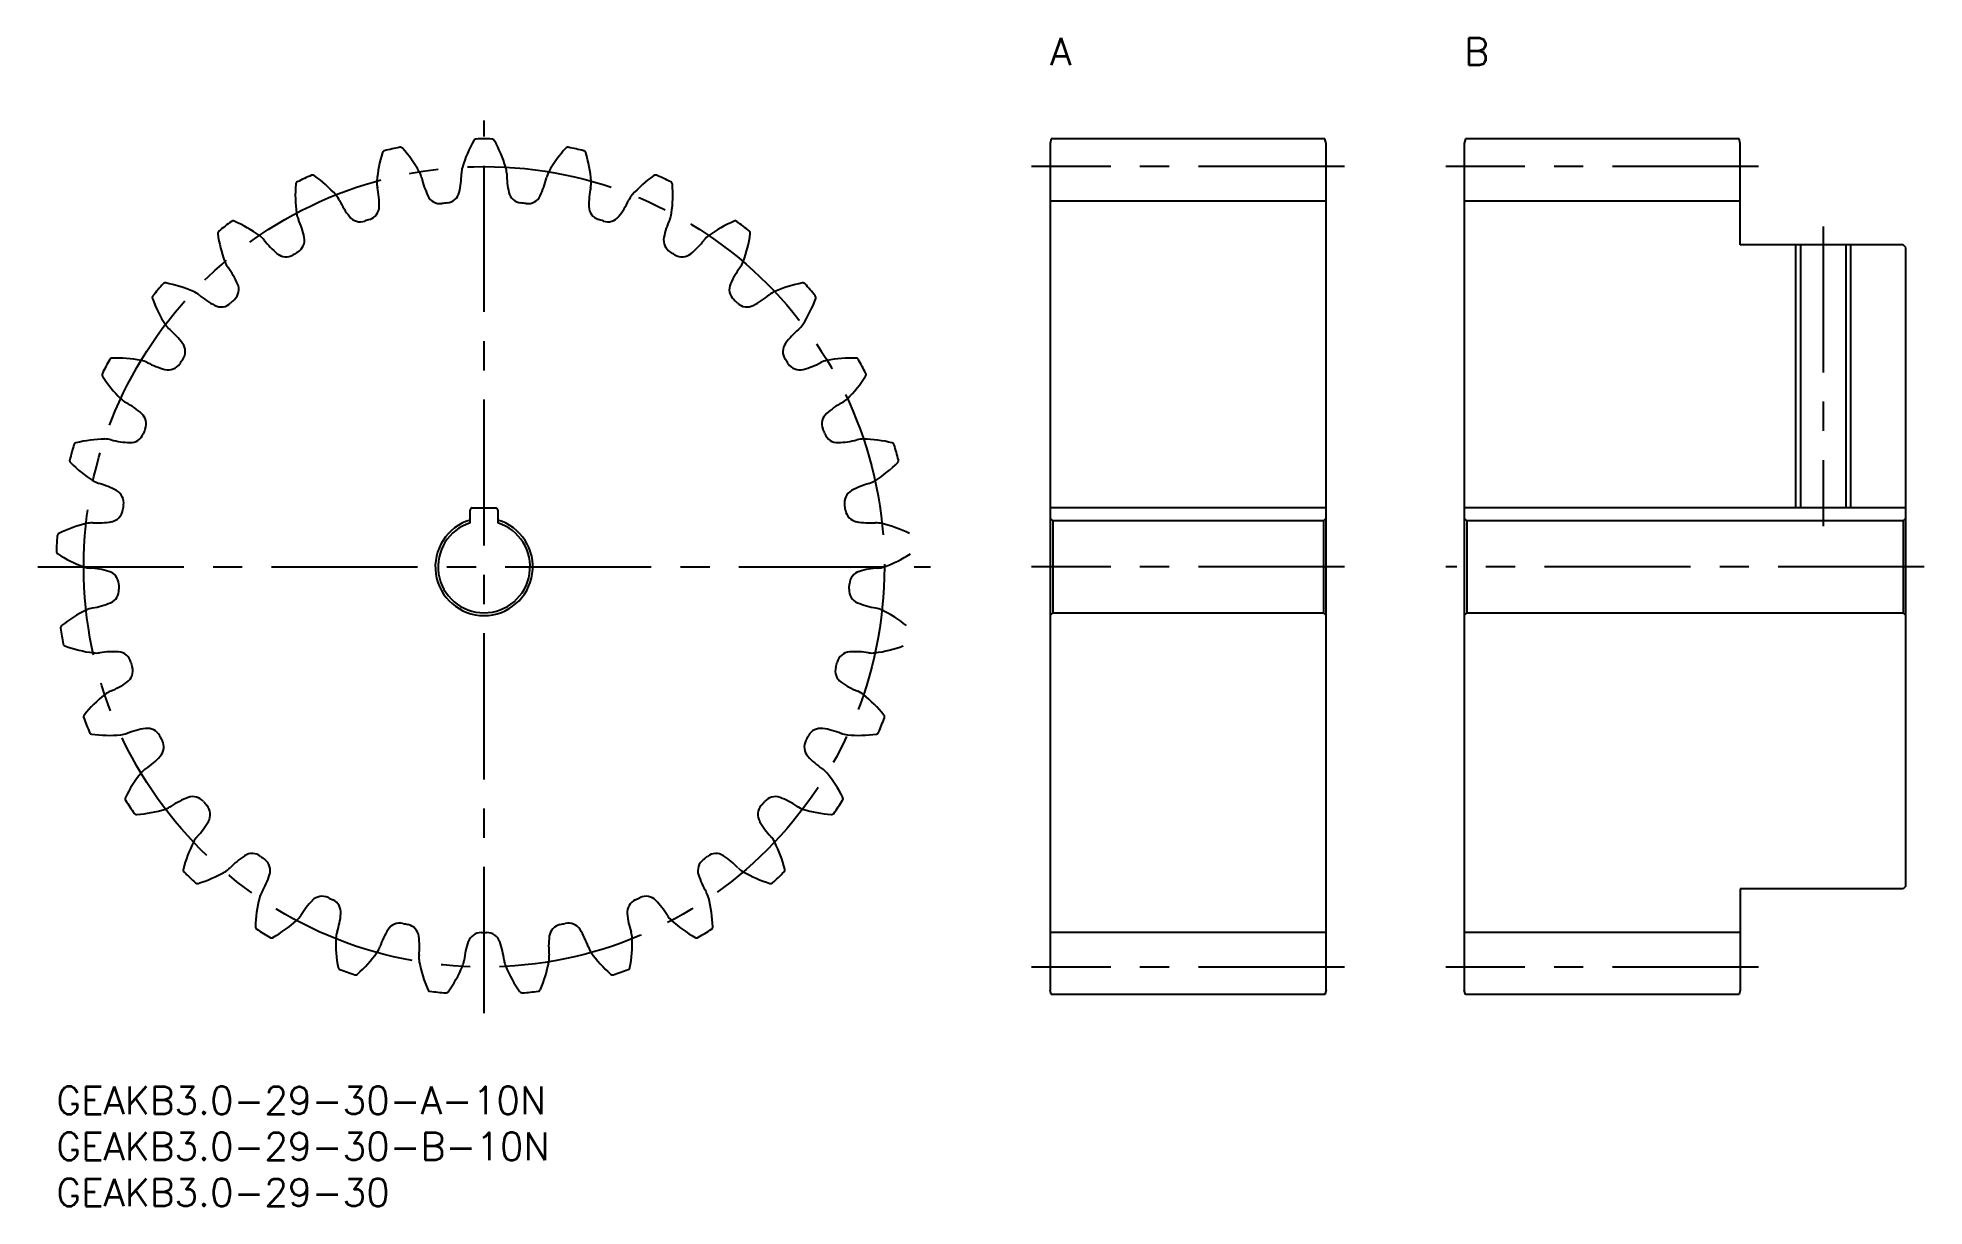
# Model space of a CAD drawing. Extents: x -2 to 203, y -13 to 114.
import ezdxf

# ---------------------------------------------------------------- set-up
doc = ezdxf.new("R2010")
doc.units = 0
doc.header["$LTSCALE"] = 0.5
doc.linetypes.add('CENTER', pattern=[50.8, 31.75, -6.35, 6.35, -6.35])
for name, color, linetype in [('MSM_CENTER', 1, 'CENTER'), ('MSM_CONTINUOUS', 7, 'CONTINUOUS'), ('MSM_NARROW', 5, 'CONTINUOUS'), ('MSM_PART_NUMBER', 7, 'CONTINUOUS')]:
    doc.layers.add(name, color=color, linetype=linetype)
doc.styles.get("Standard").update_dxf_attribs({"font": 'txt.shx', "height": 1, "bigfont": 'bigfont.shx'})

# ---------------------------------------------------------------- blocks, each defined once
blk = doc.blocks.new('*U2')
at = {"layer": 'MSM_PART_NUMBER'}
blk.add_text('GEAKB3.0-29-30-A-10N', height=3, dxfattribs=at).set_placement((0, -3))
blk = doc.blocks.new('*U3')
at = {"layer": 'MSM_PART_NUMBER'}
blk.add_text('GEAKB3.0-29-30-B-10N', height=3, dxfattribs=at).set_placement((0, -8))
blk = doc.blocks.new('*U5')
at = {"layer": 'MSM_PART_NUMBER'}
blk.add_text('GEAKB3.0-29-30', height=3, dxfattribs=at).set_placement((0, -13))
blk = doc.blocks.new('*U6')
at = {"layer": 'MSM_PART_NUMBER'}
blk.add_text('A', height=3, dxfattribs=at).set_placement((108, 111))
blk = doc.blocks.new('*U7')
at = {"layer": 'MSM_PART_NUMBER'}
blk.add_text('B', height=3, dxfattribs=at).set_placement((153, 111))

msp = doc.modelspace()

# ---------------------------------------------------------------- linework, layer by layer
at = {"layer": 'MSM_CENTER'}
for p, q in [((46.5, 8), (46.5, 105)), ((140, 100), (106, 100)), ((185, 100), (151, 100)), ((192, 93.5), (192, 60.9)), ((-2, 56.5), (95, 56.5)), ((140, 56.5), (106, 56.5)), ((203, 56.5), (151, 56.5)), ((140, 13), (106, 13)), ((185, 13), (151, 13))]:
    msp.add_line(p, q, dxfattribs=at)
msp.add_circle((46.5, 56.5), 43.5, dxfattribs=at)
at = {"layer": 'MSM_CONTINUOUS'}
for p, q in [((108.13, 103), (108, 102.5)), ((108, 102.5), (108, 10.5)), ((137.87, 103), (108.13, 103)), ((138, 102.5), (137.87, 103)), ((138, 10.5), (138, 102.5)), ((153.13, 103), (153, 102.5)), ((153, 102.5), (153, 10.5)), ((182.87, 103), (153.13, 103)), ((183, 102.5), (182.87, 103)), ((183, 91.5), (183, 102.5)), ((138, 96.25), (108, 96.25)), ((183, 96.25), (153, 96.25)), ((200.7, 91.5), (183, 91.5)), ((189.54, 91.5), (189.54, 62.9)), ((194.46, 91.5), (194.46, 62.9)), ((201, 91.2), (200.7, 91.5)), ((201, 21.8), (201, 91.2)), ((45, 61.27), (45, 62.7)), ((45.2, 62.9), (47.8, 62.9)), ((48, 62.7), (48, 61.27)), ((138, 62.9), (108, 62.9)), ((108, 61.8), (108.3, 61.5)), ((108.3, 61.5), (108.3, 51.5)), ((137.7, 61.5), (108.3, 61.5)), ((137.7, 61.5), (138, 61.8)), ((137.7, 61.5), (137.7, 51.5)), ((201, 62.9), (153, 62.9)), ((153, 61.8), (153.3, 61.5)), ((153.3, 61.5), (153.3, 51.5)), ((200.7, 61.5), (153.3, 61.5)), ((200.7, 61.5), (201, 61.8)), ((200.7, 61.5), (200.7, 51.5)), ((108.3, 51.5), (108, 51.2)), ((108.3, 51.5), (137.7, 51.5)), ((138, 51.2), (137.7, 51.5)), ((153.3, 51.5), (153, 51.2)), ((153.3, 51.5), (200.7, 51.5)), ((201, 51.2), (200.7, 51.5)), ((200.7, 21.5), (183, 21.5)), ((183, 21.5), (183, 10.5)), ((201, 21.8), (200.7, 21.5)), ((138, 16.75), (108, 16.75)), ((183, 16.75), (153, 16.75)), ((108.13, 10), (108, 10.5)), ((138, 10.5), (137.87, 10)), ((153.13, 10), (153, 10.5)), ((183, 10.5), (182.87, 10)), ((137.87, 10), (108.13, 10)), ((182.87, 10), (153.13, 10))]:
    msp.add_line(p, q, dxfattribs=at)
for centre, radius, start, end in [((58.02, 95.72), 14.5, 150.6026, 163.1034), ((45.65, 102.69), 0.3, 91.0574, 150.6026), ((46.5, 56.5), 46.5, 88.9426, 91.0574), ((47.35, 102.69), 0.3, 29.3974, 88.9427), ((34.98, 95.72), 14.5, 16.8966, 29.3974), ((49.32, 97.28), 14.5, 163.0164, 175.5172), ((35.74, 101.43), 0.3, 103.471, 163.0164), ((46.5, 56.5), 46.5, 101.3564, 103.4711), ((37.4, 101.8), 0.3, 41.8112, 101.3564), ((26.82, 92.33), 14.5, 29.3103, 41.8112), ((66.18, 92.33), 14.5, 138.1888, 150.6897), ((55.6, 101.8), 0.3, 78.6436, 138.1888), ((46.5, 56.5), 46.5, 76.5289, 78.6436), ((57.26, 101.43), 0.3, 16.9836, 76.5289), ((43.68, 97.28), 14.5, 4.4828, 16.9836), ((46.5, 56.5), 46.5, 113.7702, 115.8849), ((27.88, 98.78), 0.3, 54.225, 113.7702), ((19.58, 87.26), 14.5, 41.7241, 54.225), ((37.32, 98.22), 2.46, 175.5172, 192.1967), ((37.32, 98.22), 2.46, 12.6309, 29.3104), ((48.43, 100.71), 8.92, 192.6309, 205.849), ((35.12, 99.26), 8.92, 346.5648, 359.7829), ((46.5, 99.22), 2.46, 163.1034, 179.7829), ((46.5, 99.22), 2.46, 0.2171, 16.8966), ((57.88, 99.26), 8.92, 180.2171, 193.4352), ((44.57, 100.71), 8.92, 334.151, 347.3691), ((55.68, 98.22), 2.46, 150.6896, 167.3691), ((55.68, 98.22), 2.46, 347.8033, 4.4828), ((73.42, 87.26), 14.5, 125.775, 138.2759), ((65.12, 98.78), 0.3, 66.2298, 125.775), ((46.5, 56.5), 46.5, 64.1151, 66.2298), ((40.49, 96.93), 14.5, 175.4302, 187.931), ((26.33, 98.06), 0.3, 115.8849, 175.4302), ((28.56, 95.27), 2.46, 25.0447, 41.7242), ((26.19, 95.82), 8.92, 358.9786, 12.1967), ((41.74, 97.47), 1.5, 205.849, 276.6197), ((42.34, 97.54), 1.5, 275.7941, 346.5648), ((50.66, 97.54), 1.5, 193.4352, 264.2059), ((51.26, 97.47), 1.5, 263.3803, 334.151), ((66.81, 95.82), 8.92, 167.8033, 181.0214), ((64.44, 95.27), 2.46, 138.2758, 154.9553), ((66.67, 98.06), 0.3, 4.5698, 64.1151), ((52.51, 96.93), 14.5, 352.069, 4.5698), ((28.56, 95.27), 2.46, 187.931, 204.6105), ((38.88, 100.09), 8.92, 205.0447, 218.2628), ((33.05, 95.49), 1.5, 218.2628, 289.0335), ((33.61, 95.68), 1.5, 288.2079, 358.9786), ((46.5, 56.5), 39.75, 95.7941, 96.6197), ((46.5, 56.5), 39.75, 83.3803, 84.2059), ((59.39, 95.68), 1.5, 181.0215, 251.7921), ((59.95, 95.49), 1.5, 250.9665, 321.7372), ((54.12, 100.09), 8.92, 321.7372, 334.9553), ((64.44, 95.27), 2.46, 335.3895, 352.069), ((17.87, 92.76), 0.3, 128.2989, 187.844), ((31.93, 94.7), 14.5, 187.844, 200.3448), ((46.5, 56.5), 46.5, 126.184, 128.2987), ((19.22, 93.79), 0.3, 66.6388, 126.184), ((13.59, 80.75), 14.5, 54.1379, 66.6388), ((20.65, 90.51), 2.46, 37.4585, 54.138), ((25.49, 92), 1.5, 300.6217, 11.3924), ((18.21, 90.53), 8.92, 11.3924, 24.6105), ((46.5, 56.5), 39.75, 108.2079, 109.0335), ((46.5, 56.5), 39.75, 70.9665, 71.7921), ((67.51, 92), 1.5, 168.6077, 239.3783), ((74.79, 90.53), 8.92, 155.3895, 168.6077), ((72.35, 90.51), 2.46, 125.8621, 142.5415), ((79.41, 80.75), 14.5, 113.3612, 125.8621), ((73.78, 93.79), 0.3, 53.816, 113.3612), ((46.5, 56.5), 46.5, 51.7013, 53.816), ((61.07, 94.7), 14.5, 339.6552, 352.156), ((75.13, 92.76), 0.3, 352.156, 51.7013), ((29.68, 97.43), 8.92, 217.4585, 230.6766), ((24.98, 91.69), 1.5, 230.6766, 301.4473), ((46.5, 56.5), 39.75, 120.6217, 121.4473), ((46.5, 56.5), 39.75, 58.5527, 59.3783), ((68.02, 91.69), 1.5, 238.5528, 309.3234), ((63.32, 97.43), 8.92, 309.3234, 322.5415), ((20.65, 90.51), 2.46, 200.3448, 217.0243), ((11.56, 83.65), 8.92, 23.8061, 37.0243), ((81.44, 83.65), 8.92, 142.9757, 156.1939), ((72.35, 90.51), 2.46, 322.9757, 339.6552), ((46.5, 56.5), 46.5, 138.5978, 140.7125), ((11.85, 87.05), 0.3, 79.0526, 138.5978), ((9.15, 73.11), 14.5, 66.5517, 79.0526), ((13.94, 84.16), 2.46, 49.8723, 66.5518), ((18.35, 86.65), 1.5, 313.0355, 23.8062), ((74.65, 86.65), 1.5, 156.1939, 226.9645), ((79.06, 84.16), 2.46, 113.4483, 130.1277), ((83.85, 73.11), 14.5, 100.9474, 113.4483), ((81.15, 87.05), 0.3, 41.4021, 100.9474), ((46.5, 56.5), 46.5, 39.2875, 41.4022), ((10.74, 85.75), 0.3, 140.7125, 200.2578), ((24.06, 90.67), 14.5, 200.2578, 212.7586), ((21.28, 92.86), 8.92, 229.8723, 243.0904), ((17.92, 86.24), 1.5, 243.0904, 313.8611), ((46.5, 56.5), 39.75, 133.0355, 133.8611), ((46.5, 56.5), 39.75, 46.1389, 46.9645), ((75.08, 86.24), 1.5, 226.139, 296.9096), ((71.72, 92.86), 8.92, 296.9096, 310.1277), ((68.94, 90.67), 14.5, 327.2414, 339.7422), ((82.26, 85.75), 0.3, 339.7422, 39.2875), ((13.94, 84.16), 2.46, 212.7586, 229.438), ((6.54, 75.51), 8.92, 36.2199, 49.4381), ((86.46, 75.51), 8.92, 130.5619, 143.7801), ((79.06, 84.16), 2.46, 310.562, 327.2414), ((12.53, 79.89), 1.5, 325.4493, 36.2199), ((80.47, 79.89), 1.5, 143.7801, 214.5507), ((46.5, 56.5), 46.5, 151.0116, 153.1263), ((6.09, 78.89), 0.3, 91.4664, 151.0116), ((6.45, 64.69), 14.5, 78.9655, 91.4664), ((8.76, 76.51), 2.46, 62.2861, 78.9655), ((14.05, 86.59), 8.92, 242.2861, 255.5042), ((12.19, 79.4), 1.5, 255.5042, 326.2749), ((46.5, 56.5), 39.75, 145.4493, 146.2748), ((46.5, 56.5), 39.75, 33.7252, 34.5507), ((80.81, 79.4), 1.5, 213.7252, 284.4958), ((78.95, 86.59), 8.92, 284.4958, 297.7139), ((84.24, 76.51), 2.46, 101.0345, 117.7139), ((86.55, 64.69), 14.5, 88.5336, 101.0345), ((86.91, 78.89), 0.3, 28.9883, 88.5336), ((46.5, 56.5), 46.5, 26.8737, 28.9884), ((5.29, 77.38), 0.3, 153.1263, 212.6715), ((17.24, 85.05), 14.5, 212.6715, 225.1724), ((75.76, 85.05), 14.5, 314.8276, 327.3285), ((87.71, 77.38), 0.3, 327.3285, 26.8737), ((8.76, 76.51), 2.46, 225.1724, 241.8518), ((3.39, 66.47), 8.92, 48.6337, 61.8519), ((89.61, 66.47), 8.92, 118.1481, 131.3663), ((84.24, 76.51), 2.46, 298.1482, 314.8276), ((8.29, 72.04), 1.5, 337.8631, 48.6337), ((84.71, 72.04), 1.5, 131.3663, 202.1369), ((46.5, 56.5), 46.5, 163.4254, 165.5401), ((2.22, 69.68), 0.3, 103.8802, 163.4254), ((5.63, 55.89), 14.5, 91.3793, 103.8802), ((5.34, 67.93), 2.46, 74.6999, 91.3793), ((8.34, 78.91), 8.92, 254.6999, 267.918), ((8.07, 71.49), 1.5, 267.918, 338.6886), ((46.5, 56.5), 39.75, 157.8631, 158.6886), ((46.5, 56.5), 39.75, 21.3114, 22.1369), ((84.93, 71.49), 1.5, 201.3114, 272.082), ((84.66, 78.91), 8.92, 272.082, 285.3001), ((87.66, 67.93), 2.46, 88.6207, 105.3001), ((87.37, 55.89), 14.5, 76.1198, 88.6207), ((90.78, 69.68), 0.3, 16.5745, 76.1198), ((46.5, 56.5), 46.5, 14.4599, 16.5746), ((1.76, 68.04), 0.3, 165.5401, 225.0853), ((11.79, 78.09), 14.5, 225.0853, 237.5862), ((81.21, 78.09), 14.5, 302.4138, 314.9147), ((91.24, 68.04), 0.3, 314.9147, 14.4599), ((5.34, 67.93), 2.46, 237.5862, 254.2656), ((87.66, 67.93), 2.46, 285.7344, 302.4138), ((2.25, 56.97), 8.92, 61.0475, 74.2656), ((5.84, 63.47), 1.5, 350.2769, 61.0475), ((87.16, 63.47), 1.5, 118.9525, 189.7231), ((90.75, 56.97), 8.92, 105.7344, 118.9525), ((5.75, 62.88), 1.5, 280.3318, 351.1024), ((46.5, 56.5), 39.75, 170.2769, 171.1024), ((46.5, 56.5), 5.3, 106.4405, 73.5595), ((45.2, 62.7), 0.2, 90, 180), ((47.8, 62.7), 0.2, 0, 90), ((46.5, 56.5), 39.75, 8.8976, 9.7231), ((87.25, 62.88), 1.5, 188.8976, 259.6682), ((46.5, 56.5), 46.5, 175.8392, 177.9539), ((0.42, 59.85), 0.3, 116.294, 175.8392), ((6.71, 47.12), 14.5, 103.7931, 116.294), ((3.84, 58.81), 2.46, 87.1137, 103.7931), ((4.42, 70.18), 8.92, 267.1137, 280.3318), ((46.5, 56.5), 5, 107.4576, 72.5424), ((88.58, 70.18), 8.92, 259.6682, 272.8863), ((89.16, 58.81), 2.46, 76.2069, 92.8863), ((86.29, 47.12), 14.5, 63.706, 76.2069), ((0.33, 58.15), 0.3, 177.9539, 237.4991), ((7.96, 70.13), 14.5, 237.4991, 250), ((85.04, 70.13), 14.5, 290, 302.5009), ((3.84, 58.81), 2.46, 250, 266.6794), ((3.18, 47.45), 8.92, 73.4613, 86.6794), ((5.3, 54.56), 1.5, 2.6907, 73.4613), ((87.7, 54.56), 1.5, 106.5387, 177.3093), ((89.82, 47.45), 8.92, 93.3206, 106.5387), ((89.16, 58.81), 2.46, 273.3206, 290), ((5.33, 53.97), 1.5, 292.7456, 3.5162), ((46.5, 56.5), 39.75, 182.6907, 183.5162), ((87.67, 53.97), 1.5, 176.4838, 247.2544), ((46.5, 56.5), 39.75, 356.4838, 357.3093), ((9.66, 38.79), 14.5, 116.2069, 128.7078), ((4.34, 49.59), 2.46, 99.5275, 116.2069), ((2.46, 60.82), 8.92, 279.5275, 292.7456), ((90.54, 60.82), 8.92, 247.2544, 260.4725), ((88.66, 49.59), 2.46, 63.7931, 80.4725), ((83.34, 38.79), 14.5, 51.2922, 63.7931), ((0.78, 49.87), 0.3, 128.7078, 188.253), ((46.5, 56.5), 46.5, 188.253, 190.3677), ((1.05, 48.19), 0.3, 190.3677, 249.9129), ((5.93, 61.52), 14.5, 249.9129, 262.4138), ((4.34, 49.59), 2.46, 262.4138, 279.0932), ((6.14, 38.35), 8.92, 85.8751, 99.0932), ((6.68, 45.75), 1.5, 15.1045, 85.8751), ((86.32, 45.75), 1.5, 94.1249, 164.8955), ((86.86, 38.35), 8.92, 80.9068, 94.1249), ((88.66, 49.59), 2.46, 260.9068, 277.5862), ((87.07, 61.52), 14.5, 277.5862, 290.0871), ((6.83, 45.18), 1.5, 305.1594, 15.93), ((46.5, 56.5), 39.75, 195.1045, 195.93), ((86.17, 45.18), 1.5, 164.07, 234.8406), ((46.5, 56.5), 39.75, 344.07, 344.8955), ((2.56, 51.25), 8.92, 291.9412, 305.1594), ((90.44, 51.25), 8.92, 234.8406, 248.0588), ((14.33, 31.28), 14.5, 128.6207, 141.1216), ((6.81, 40.69), 2.46, 111.9413, 128.6207), ((86.19, 40.69), 2.46, 51.3793, 68.0587), ((78.67, 31.28), 14.5, 38.8784, 51.3793), ((3.27, 40.19), 0.3, 141.1216, 200.6668), ((46.5, 56.5), 46.5, 200.6668, 202.7815), ((46.5, 56.5), 46.5, 337.2185, 339.3332), ((89.73, 40.19), 0.3, 339.3332, 38.8784), ((3.9, 38.61), 0.3, 202.7815, 262.3267), ((5.8, 52.68), 14.5, 262.3267, 274.8276), ((6.81, 40.69), 2.46, 274.8276, 291.507), ((10.99, 30.1), 8.92, 98.2889, 111.507), ((9.92, 37.44), 1.5, 27.5183, 98.2889), ((46.5, 56.5), 39.75, 207.5183, 208.3438), ((10.2, 36.92), 1.5, 317.5732, 28.3438), ((82.8, 36.92), 1.5, 151.6562, 222.4268), ((46.5, 56.5), 39.75, 331.6562, 332.4817), ((83.08, 37.44), 1.5, 81.7111, 152.4817), ((82.01, 30.1), 8.92, 68.493, 81.7111), ((86.19, 40.69), 2.46, 248.493, 265.1724), ((87.2, 52.68), 14.5, 265.1724, 277.6733), ((89.1, 38.61), 0.3, 277.6733, 337.2185), ((4.72, 41.92), 8.92, 304.355, 317.5732), ((88.28, 41.92), 8.92, 222.4268, 235.645), ((20.5, 24.96), 14.5, 141.0345, 153.5354), ((11.14, 32.53), 2.46, 124.3551, 141.0345), ((81.86, 32.53), 2.46, 38.9655, 55.6449), ((72.5, 24.96), 14.5, 26.4646, 38.9655), ((7.79, 31.28), 0.3, 153.5354, 213.0806), ((46.5, 56.5), 46.5, 213.0806, 215.1953), ((17.49, 23.08), 8.92, 110.7027, 123.9208), ((14.87, 30.02), 1.5, 39.9321, 110.7027), ((46.5, 56.5), 39.75, 219.932, 220.7576), ((46.5, 56.5), 39.75, 319.2424, 320.068), ((78.13, 30.02), 1.5, 69.2973, 140.068), ((75.51, 23.08), 8.92, 56.0792, 69.2973), ((46.5, 56.5), 46.5, 324.8047, 326.9194), ((85.21, 31.28), 0.3, 326.9194, 26.4646), ((8.75, 29.87), 0.3, 215.1953, 274.7405), ((7.57, 44.02), 14.5, 274.7405, 287.2414), ((11.14, 32.53), 2.46, 287.2414, 303.9208), ((8.83, 33.28), 8.92, 316.7688, 329.987), ((15.25, 29.57), 1.5, 329.9869, 40.7576), ((77.75, 29.57), 1.5, 139.2424, 210.0131), ((84.17, 33.28), 8.92, 210.013, 223.2312), ((81.86, 32.53), 2.46, 236.0792, 252.7586), ((85.43, 44.02), 14.5, 252.7586, 265.2595), ((84.25, 29.87), 0.3, 265.2595, 324.8047), ((17.12, 25.48), 2.46, 136.7689, 153.4483), ((75.88, 25.48), 2.46, 26.5517, 43.2311), ((27.89, 20.1), 14.5, 153.4483, 165.9491), ((25.36, 17.62), 8.92, 123.1165, 136.3346), ((21.3, 23.84), 1.5, 52.3458, 123.1165), ((46.5, 56.5), 39.75, 232.3458, 233.1714), ((21.77, 23.48), 1.5, 342.4007, 53.1714), ((71.23, 23.48), 1.5, 126.8286, 197.5993), ((46.5, 56.5), 39.75, 306.8286, 307.6542), ((71.7, 23.84), 1.5, 56.8835, 127.6542), ((67.64, 17.62), 8.92, 43.6654, 56.8835), ((65.11, 20.1), 14.5, 14.0509, 26.5517), ((14.11, 23.55), 0.3, 165.9491, 225.4944), ((46.5, 56.5), 46.5, 225.4944, 227.6091), ((11.16, 35.95), 14.5, 287.1543, 299.6552), ((17.12, 25.48), 2.46, 299.6551, 316.3346), ((14.7, 25.73), 8.92, 329.1826, 342.4008), ((78.3, 25.73), 8.92, 197.5992, 210.8174), ((75.88, 25.48), 2.46, 223.6654, 240.3449), ((81.84, 35.95), 14.5, 240.3448, 252.8457), ((46.5, 56.5), 46.5, 312.3909, 314.5056), ((78.89, 23.55), 0.3, 314.5056, 14.0509), ((15.35, 22.38), 0.3, 227.6091, 287.1543), ((24.48, 19.89), 2.46, 149.1826, 165.8621), ((28.91, 19.19), 1.5, 64.7596, 135.5303), ((46.5, 56.5), 39.75, 244.7596, 245.5852), ((46.5, 56.5), 39.75, 294.4148, 295.2404), ((64.09, 19.19), 1.5, 44.4697, 115.2404), ((68.52, 19.89), 2.46, 14.1379, 30.8174), ((77.65, 22.38), 0.3, 252.8457, 312.3909), ((36.15, 16.95), 14.5, 165.8621, 178.3629), ((24.48, 19.89), 2.46, 312.0689, 328.7484), ((34.21, 13.99), 8.92, 135.5303, 148.7484), ((29.45, 18.94), 1.5, 354.8145, 65.5852), ((22.06, 19.61), 8.92, 341.5964, 354.8145), ((63.55, 18.94), 1.5, 114.4148, 185.1855), ((70.94, 19.61), 8.92, 185.1855, 198.4036), ((58.79, 13.99), 8.92, 31.2516, 44.4697), ((68.52, 19.89), 2.46, 211.2516, 227.9311), ((56.85, 16.95), 14.5, 1.6371, 14.1379), ((21.95, 17.36), 0.3, 178.3629, 237.9082), ((46.5, 56.5), 46.5, 237.9082, 240.0229), ((16.41, 28.83), 14.5, 299.5681, 312.069), ((32.86, 16.02), 2.46, 161.5964, 178.2759), ((43.63, 12.34), 8.92, 147.9441, 161.1622), ((37.34, 16.28), 1.5, 77.1734, 147.9441), ((46.5, 56.5), 39.75, 257.1734, 257.999), ((37.92, 16.15), 1.5, 7.2283, 77.999), ((46.2, 15.25), 1.5, 89.5872, 160.3579), ((46.5, 56.5), 39.75, 269.5872, 270.4128), ((46.8, 15.25), 1.5, 19.6421, 90.4128), ((55.08, 16.15), 1.5, 102.001, 172.7717), ((46.5, 56.5), 39.75, 282.001, 282.8266), ((55.66, 16.28), 1.5, 32.0559, 102.8266), ((49.37, 12.34), 8.92, 18.8378, 32.0559), ((60.14, 16.02), 2.46, 1.7241, 18.4036), ((76.59, 28.83), 14.5, 227.931, 240.4319), ((46.5, 56.5), 46.5, 299.9771, 302.0918), ((71.05, 17.36), 0.3, 302.0918, 1.6371), ((23.42, 16.48), 0.3, 240.0229, 299.5681), ((44.89, 15.65), 14.5, 178.2759, 190.7767), ((23.06, 23.01), 14.5, 311.9819, 324.4828), ((32.86, 16.02), 2.46, 324.4827, 341.1622), ((30.56, 15.22), 8.92, 354.0102, 7.2283), ((53.19, 12.76), 8.92, 160.3579, 173.576), ((39.81, 12.76), 8.92, 6.424, 19.6421), ((62.44, 15.22), 8.92, 172.7717, 185.9898), ((60.14, 16.02), 2.46, 198.8378, 215.5173), ((69.94, 23.01), 14.5, 215.5172, 228.0181), ((48.11, 15.65), 14.5, 349.2233, 1.7241), ((69.58, 16.48), 0.3, 240.4319, 299.9771), ((30.94, 13), 0.3, 190.7767, 250.322), ((46.5, 56.5), 46.5, 250.322, 252.4367), ((41.88, 14.03), 2.46, 174.0102, 190.6897), ((53.71, 16.26), 14.5, 190.6897, 203.1905), ((30.81, 18.75), 14.5, 324.3957, 336.8966), ((41.88, 14.03), 2.46, 336.8965, 353.576), ((51.12, 14.03), 2.46, 186.424, 203.1035), ((62.19, 18.75), 14.5, 203.1035, 215.6043), ((39.29, 16.26), 14.5, 336.8095, 349.3103), ((51.12, 14.03), 2.46, 349.3103, 5.9898), ((46.5, 56.5), 46.5, 287.5633, 289.678), ((62.06, 13), 0.3, 289.678, 349.2233), ((32.56, 12.45), 0.3, 252.4367, 311.9819), ((40.66, 10.67), 0.3, 203.1905, 262.7357), ((46.5, 56.5), 46.5, 262.7357, 264.8505), ((42.35, 10.49), 0.3, 264.8503, 324.3957), ((50.65, 10.49), 0.3, 215.6043, 275.1495), ((46.5, 56.5), 46.5, 275.1495, 277.2643), ((52.34, 10.67), 0.3, 277.2643, 336.8095), ((60.44, 12.45), 0.3, 228.0181, 287.5633)]:
    msp.add_arc(centre, radius, start, end, dxfattribs=at)
at = {"layer": 'MSM_NARROW'}
for p, q in [((189, 91.5), (189, 62.9)), ((195, 91.5), (195, 62.9))]:
    msp.add_line(p, q, dxfattribs=at)

# ---------------------------------------------------------------- block references
at = {"layer": 'MSM_CONTINUOUS'}
for name in ['*U6', '*U7', '*U2', '*U3', '*U5']:
    msp.add_blockref(name, (0, 0), dxfattribs=at)

doc.saveas('drawing.dxf')
